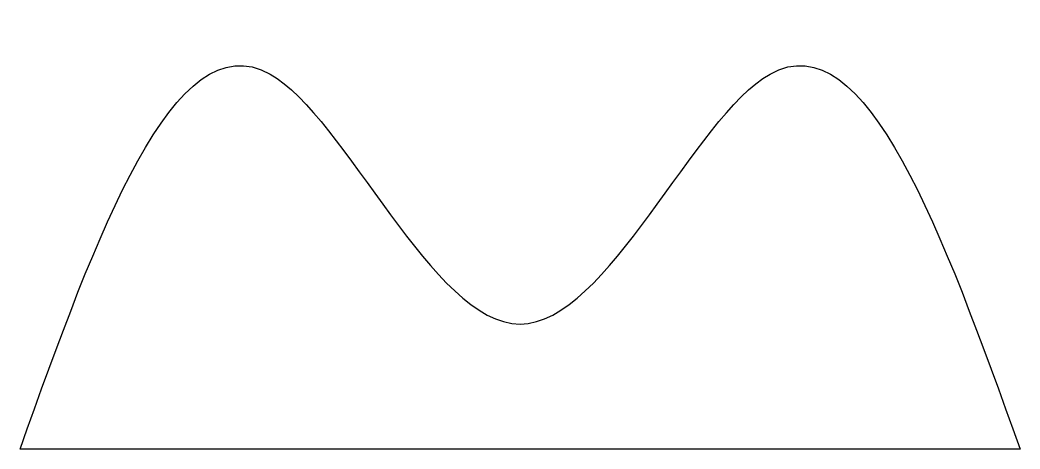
# Model space of a CAD drawing. Header units: inches. Extents: x 0 to 2, y 0 to 0.86.
import ezdxf

# ---------------------------------------------------------------- set-up
doc = ezdxf.new("R2010")
doc.units = ezdxf.units.IN

msp = doc.modelspace()

# ---------------------------------------------------------------- linework, layer by layer
at = {"color": 1}
msp.add_line((2, 0), (0, 0), dxfattribs=at)
msp.add_spline([(0, 0), (0.5, 0.75), (1, 0.25), (1.5, 0.75), (2, 0)], degree=3, dxfattribs=at)

doc.saveas('drawing.dxf')
